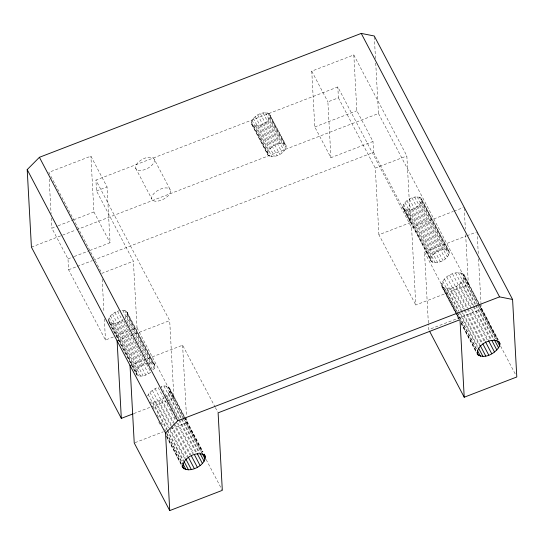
<?xml version="1.0" encoding="UTF-8"?>
<svg xmlns="http://www.w3.org/2000/svg" width="544" height="544" viewBox="0 0 544 544"><rect width="100%" height="100%" fill="white"/><g stroke="black" fill="none" stroke-linecap="round" stroke-linejoin="round"><path stroke-width="0.41" stroke-dasharray="2.72 2.04" d="M165.111 397.27C167.749 395.134 171.061 391.673 169.497 388.022C167.511 385.478 163.88 385.818 161.058 386.342L178.412 419.404M458.782 319.09L441.816 286.783C440.538 277.148 456.409 268.92 463.978 274.645L498.297 340.02M441.816 286.783C449.392 292.509 465.256 284.281 463.978 274.645M150.885 372.225C147.043 374.898 141.562 377.645 137.027 375.129L108.521 321.205C108.222 315.69 114.322 312.338 118.878 310.821M127.174 312.406L154.836 365.099L154.924 366.683L154.244 368.499L152.864 370.396L125.195 317.703L126.582 315.806L127.255 313.99L127.174 312.406L126.33 311.168L124.8 310.393L120.217 310.42M136.184 373.898C135.932 368.138 142.419 364.745 147.213 363.317M251.274 122.101C253.735 115.614 262.575 110.711 269.164 113.655L286.144 145.629C285.811 153.224 275.04 158.671 268.335 155.659L251.355 123.692L251.274 122.101L267.41 152.837L267.492 154.428M251.355 123.692L252.198 124.923C258.896 127.935 269.674 122.488 270.008 114.886M267.41 152.837C269.872 146.356 278.712 141.447 285.308 144.391L286.144 145.629M402.914 206.244C405.375 199.757 414.215 194.854 420.804 197.798L449.31 251.722C448.977 259.325 438.206 264.772 431.501 261.759L402.995 207.835L402.914 206.244L430.576 258.937L430.664 260.528M402.995 207.835L403.838 209.066C410.543 212.078 421.314 206.632 421.648 199.029M430.576 258.937C433.038 252.45 441.884 247.547 448.474 250.492L449.31 251.722M147.506 395.93C149.552 391.687 153.857 389.062 158.046 387.267L175.8 421.076M108.521 321.205L109.358 322.436C113.9 324.952 119.374 322.204 123.216 319.532M151.293 403.56L150.504 402.057C155.53 402.73 160.473 400.581 164.526 397.766M89.808 250.519L110.065 242.719L107.032 186.905L90.896 156.162L48.824 172.36L101.85 273.353L133.396 261.208L96.512 190.951L95.921 180.098L337.817 86.972L411.59 227.487L415.8 305.007L468.384 284.764L465.637 234.206M353.818 54.944L356.85 110.758L372.994 141.494L330.922 157.692L314.786 126.949L311.753 71.135L353.818 54.944L406.844 155.938L410.468 222.605L378.916 234.75L415.8 305.007M96.512 190.951L107.032 186.905M330.922 157.692L327.889 101.878L338.409 97.825L337.817 86.972M113.363 336.988L105.475 340.027L68.585 269.77L67.993 258.917L51.857 228.174L57.31 226.08M58.092 225.774L72.889 220.075M73.671 219.776L93.928 211.983L90.896 156.162M314.786 126.949L356.85 110.758M31.416 247.126L75.786 230.044M76.582 229.738L378.474 113.512L375.727 62.954M67.993 258.917L73.447 256.816M74.229 256.516L89.032 250.818M68.585 269.77L76.507 266.716M77.302 266.41L92.351 260.617M93.146 260.311L373.578 152.347L372.994 141.494M378.916 234.75L375.292 168.082L406.844 155.938M116.518 335.77L129.132 330.915M132.287 329.698L137.02 327.876L133.396 261.208M117.11 340.857L169.694 320.613L95.921 180.098M411.59 227.487L453.186 211.473M453.968 211.174L463.386 207.543M130.023 365.452L182.607 345.202L214.955 406.817M428.346 322.857L424.497 252.076L466.092 236.062M466.881 235.763L476.299 232.138M133.878 413.542L150.362 407.198M151.15 406.898L166.063 401.159M166.845 400.853L173.91 398.133L169.694 320.613M135.021 442.666L163.275 431.793M171.122 428.767L186.816 422.722L186.497 416.826M480.978 303.457L481.297 309.352L428.713 329.596L428.393 323.7M147.886 363.113L152.463 363.086L153.993 363.861L154.836 365.099M464.467 276.264L479.06 304.062M479.454 304.817L497.998 340.129M462.733 273.448L497.447 339.572M378.474 113.512L468.384 284.764M481.297 309.352L497.073 339.408M500.63 346.174L515.617 374.721M464.168 278.181L477.578 303.729M477.972 304.477L496.121 339.041M460.816 272.741L495.924 339.612M420.804 197.798L448.474 250.492M421.736 200.62L449.398 253.314M463.1 280.269L475.728 304.314M476.122 305.062L494.265 339.626M419.274 197.023L446.944 249.716M458.361 272.578L475.32 304.892M475.714 305.64L493.469 339.456M421.056 202.436L448.725 255.129M417.187 196.765L444.849 249.458M461.339 282.39L473.566 305.68M473.96 306.435L491.32 339.497M419.676 204.333L447.338 257.026M455.532 272.972L472.892 306.034M473.287 306.789L490.246 339.096M414.698 197.05L442.36 249.744M459 284.396L488.192 340M417.697 206.156L445.359 258.849M452.526 273.897L487.635 340.768M412.019 197.853L439.681 250.546M415.283 207.76L442.945 260.454M456.253 286.151L467.69 307.945M468.085 308.693L485.044 341M449.548 275.278L484.656 342.149M409.367 199.104L437.029 251.797M412.624 209.012L440.293 261.705M453.268 287.538L464.705 309.325M465.1 310.08L482.066 342.387M406.953 200.709L434.615 253.402M446.794 277.032L463.753 309.346M464.148 310.094L481.508 343.155M409.945 209.814L437.614 262.507M450.262 288.456L479.849 344.808M404.974 202.531L432.636 255.224M444.455 279.045L461.02 310.597M461.414 311.352L479.563 345.916M407.463 210.1L435.125 262.793M403.587 204.428L431.249 257.122M447.433 288.85L458.871 310.638M460.455 313.643L478.203 347.46M405.368 209.841L433.031 262.534M442.694 281.16L458.47 311.216M458.864 311.97L477.408 347.283M403.838 209.066L431.501 261.759M373.578 152.347L410.468 222.605M444.978 288.687L457.205 311.984M457.599 312.732L476.537 348.799M441.626 283.254L456.62 311.807M457.014 312.555L476.34 349.37M424.497 252.076L457.239 314.439M457.633 315.194L459.605 318.947M443.061 287.987L456.083 312.78M456.477 313.528L459.238 318.791M461.21 322.544L475.803 350.35M441.327 285.172L459.082 318.981M461.054 322.742L476.041 351.288M461.149 323.598L476.136 352.152M338.409 97.825L375.292 168.082M311.753 71.135L327.889 101.878M269.164 113.655L285.308 144.391M270.096 116.477L286.232 147.213M267.634 112.88L283.778 143.616M269.416 118.293L285.559 149.029M265.547 112.622L281.683 143.364M268.036 120.19L284.172 150.926M263.058 112.907L279.194 143.643M266.057 122.012L282.193 152.755M260.379 113.71L276.515 144.446M263.643 123.617L279.779 154.353M257.727 114.961L273.863 145.697M260.984 124.868L277.12 155.611M255.313 116.566L271.449 147.302M258.305 125.671L274.448 156.407M253.327 118.388L269.47 149.124M255.823 125.956L271.959 156.692M251.947 120.285L268.083 151.021M253.728 125.698L269.865 156.434M252.198 124.923L268.335 155.659M154.319 159.426A10.343 5.216 -27.7 0 1 141.76 170.367A10.343 5.216 -27.7 0 1 138.904 161.69A10.343 5.216 -27.7 0 1 154.319 159.426L170.456 190.162A10.343 5.216 -27.7 0 1 157.896 201.103A10.343 5.216 -27.7 0 1 155.04 192.433A10.343 5.216 -27.7 0 1 170.456 190.162M135.667 168.232L151.803 198.968M215.349 407.565L217.716 412.073M93.928 211.983L110.065 242.719M169.497 388.022L184.491 416.568M184.885 417.323L203.028 451.887M169.986 389.633L184.192 416.684M184.586 417.432L202.728 451.996M168.252 386.818L184.035 416.874M184.43 417.622L202.572 452.186M137.02 327.876L173.91 398.133M186.816 422.722L202.205 452.03M206.149 459.544L221.925 489.593M169.687 391.551L201.64 452.411M166.335 386.111L182.906 417.67M183.301 418.424L201.443 452.982M126.33 311.168L153.993 363.861M127.255 313.99L154.924 366.683M168.626 393.638L199.784 452.996M124.8 310.393L152.463 363.086M163.88 385.954L180.846 418.261M181.24 419.009L198.988 452.826M126.582 315.806L154.244 368.499M122.706 310.141L150.368 362.834M166.865 395.76L179.092 419.057M179.486 419.805L196.84 452.866M178.806 420.158L196.166 453.213M166.892 402.274L168.076 404.532M170.442 409.04L172.02 412.046M174.386 416.554L175.569 418.805M177.936 423.314L193.718 453.37M123.998 321.014L146.207 363.317M146.594 364.058L150.491 371.477M176.195 421.831L193.154 454.138M117.545 311.222L145.207 363.916M120.802 321.13L148.464 373.823M161.772 399.52L173.998 422.817M174.393 423.565L190.964 455.124M155.067 388.647L173.21 423.212M173.604 423.966L189.781 454.77M114.886 312.474L142.548 365.167M118.15 322.388L145.812 375.081M158.794 400.908L171.414 424.952M171.809 425.707L187.979 456.511M112.472 314.078L140.134 366.772M152.313 390.408L170.857 425.721M171.251 426.469L187.422 457.28M115.471 323.184L143.133 375.877M155.781 401.832L169.198 427.373M169.592 428.128L185.368 458.184M110.493 315.901L138.156 368.594M149.974 392.414L168.518 427.727M170.095 430.732L185.082 459.286M112.982 323.469L140.644 376.162M109.106 317.798L136.775 370.491M152.959 402.22L167.158 429.27M167.552 430.025L183.722 460.829M110.888 323.211L138.557 375.904M148.213 394.536L166.756 429.848M167.151 430.596L183.321 461.407M108.433 319.614L136.095 372.307M109.358 322.436L137.027 375.129M152.871 406.565L154.843 410.326M157.209 414.834L158.787 417.84M161.153 422.348L162.731 425.354M164.703 429.107L182.056 462.169M166.478 433.439L181.866 462.747M166.729 435.921L181.723 464.467M166.573 436.111L181.567 464.664M158.78 421.947L159.963 424.198M166.668 436.975L181.662 465.521M477.081 231.832L478.319 254.585M478.55 258.794L480.93 302.614M464.216 208.087L465.365 229.153M374.306 36.836L375.503 58.738M182.607 345.202L186.456 415.983M102.17 279.262L103.958 312.174M104.326 318.927L105.475 340.027M49.191 179.126L51.075 213.799M51.306 218.028L51.857 228.174"/><path stroke-width="0.82" d="M182.056 466.276C187.394 475.762 209.766 463.978 204.211 454.138M499.671 345.8L499.97 343.883L499.48 342.271C491.912 336.546 476.041 344.774 477.319 354.409C484.65 359.829 496.033 353.07 499.671 345.8L496.91 340.544M133.096 413.848L121.326 418.377L31.416 247.126L27.2 169.606L39.413 157.304L361.236 33.408L374.265 35.992L512.584 299.458L516.8 376.978L464.216 397.222L429.502 331.099M464.216 397.222L460 319.702L218.11 412.828L222.319 490.348L169.735 510.592L165.526 433.072L177.738 420.77L499.562 296.874L512.584 299.458M205 455.641C197.431 449.915 181.567 458.143 182.845 467.779M361.236 33.408L499.562 296.874M498.787 341.632L499.97 343.883M494.265 339.626L498.603 347.895M491.715 340.245L496.842 350.016M488.587 340.748L494.503 352.022M485.438 341.754L491.756 353.777M482.854 343.89L488.77 355.164M480.243 345.562L485.765 356.082M478.598 348.208L482.936 356.476M477.326 350.302L480.481 356.313M476.986 352.6L478.564 355.606M203.912 454.254L205.489 457.259M202.035 453.166L205.19 459.17M200.178 453.75L204.129 461.264M197.234 453.614L202.368 463.386M39.413 157.304L177.738 420.77M194.507 454.872L200.029 465.392M191.359 455.879L197.275 467.146M188.374 457.259L194.296 468.534M185.762 458.932L191.284 469.452M184.117 461.577L188.462 469.846M182.451 462.924L186.007 469.683M27.2 169.606L165.526 433.072M182.118 465.222L184.09 468.976M169.735 510.592L134.232 442.972L130.023 365.452M117.11 340.857L121.326 418.377"/></g></svg>
